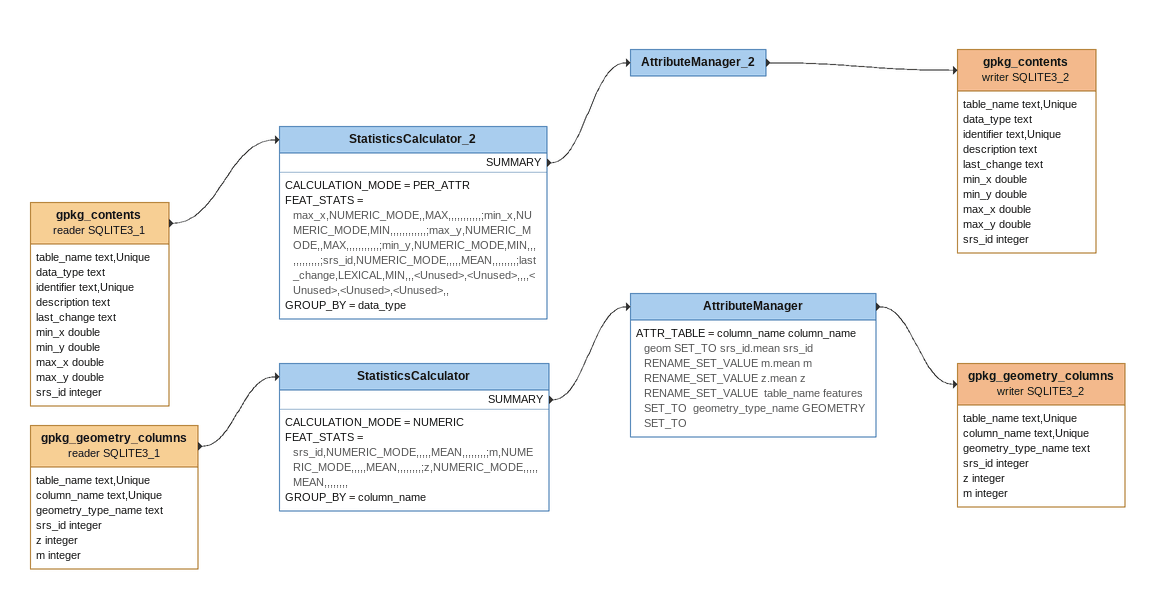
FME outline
gpkg_contents (reader SQLITE3_1)
    attributes: table_name text,Unique, data_type text, identifier text,Unique, description text, last_change text, min_x double, min_y double, max_x double, max_y double, srs_id integer
    -> StatisticsCalculator_2
StatisticsCalculator_2
    CALCULATION_MODE = PER_ATTR
    FEAT_STATS = max_x,NUMERIC_MODE,,MAX,,,,,,,,,,,;min_x,NUMERIC_MODE,MIN,,,,,,,,,,,,;max_y,NUMERIC_MODE,,MAX,,,,,,,,,,,;min_y,NUMERIC_MODE,MIN,,,,,,,,,,,,;srs_id,NUMERIC_MODE,,,,,MEAN,,,,,,,,;last_change,LEXICAL,MIN,,,<Unused>,<Unused>,,,,<Unused>,<Unused>,<Unused>,,
    GROUP_BY = data_type
    SUMMARY -> AttributeManager_2
AttributeManager_2
    -> gpkg_contents (writer SQLITE3_2)
gpkg_contents (writer SQLITE3_2)
    attributes: table_name text,Unique, data_type text, identifier text,Unique, description text, last_change text, min_x double, min_y double, max_x double, max_y double, srs_id integer
gpkg_geometry_columns (reader SQLITE3_1)
    attributes: table_name text,Unique, column_name text,Unique, geometry_type_name text, srs_id integer, z integer, m integer
    -> StatisticsCalculator
StatisticsCalculator
    CALCULATION_MODE = NUMERIC
    FEAT_STATS = srs_id,NUMERIC_MODE,,,,,MEAN,,,,,,,,;m,NUMERIC_MODE,,,,,MEAN,,,,,,,,;z,NUMERIC_MODE,,,,,MEAN,,,,,,,,
    GROUP_BY = column_name
    SUMMARY -> AttributeManager
AttributeManager
    ATTR_TABLE = column_name column_name geom SET_TO srs_id.mean srs_id  RENAME_SET_VALUE m.mean m  RENAME_SET_VALUE z.mean z  RENAME_SET_VALUE  table_name features SET_TO  geometry_type_name GEOMETRY SET_TO
    -> gpkg_geometry_columns (writer SQLITE3_2)
gpkg_geometry_columns (writer SQLITE3_2)
    attributes: table_name text,Unique, column_name text,Unique, geometry_type_name text, srs_id integer, z integer, m integer
